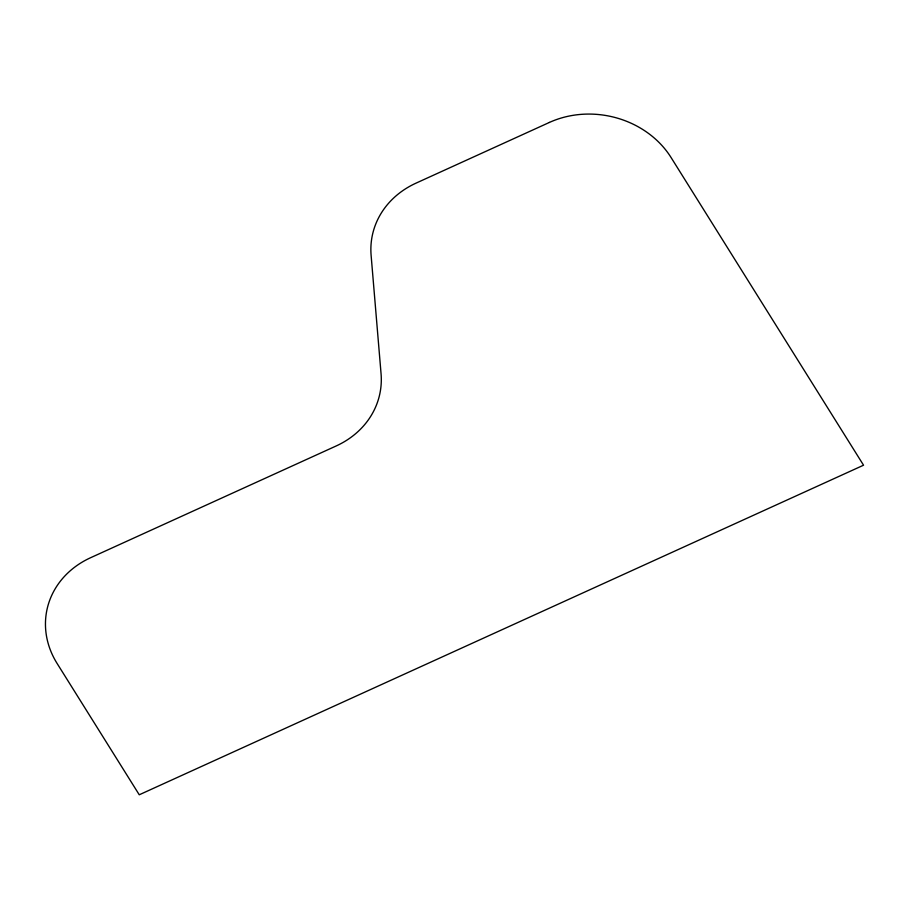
<?xml version="1.0" encoding="UTF-8"?>
<svg xmlns="http://www.w3.org/2000/svg" width="909" height="909" viewBox="0 0 909 909"><rect width="100%" height="100%" fill="white"/><g stroke="black" fill="none" stroke-linecap="round" stroke-linejoin="round"><path stroke-width="1.36" d="M549.411 122.431L416.049 183.129A89.639 78.322 11.2 0 0 371.111 255.327L381.064 373.781A89.639 78.322 11.2 0 1 336.125 445.989L90.627 557.706A89.639 78.322 11.2 0 0 57.085 663.434L139.259 794.784L863.55 465.203L671.081 157.541A89.639 78.322 11.2 0 0 549.411 122.431"/></g></svg>
